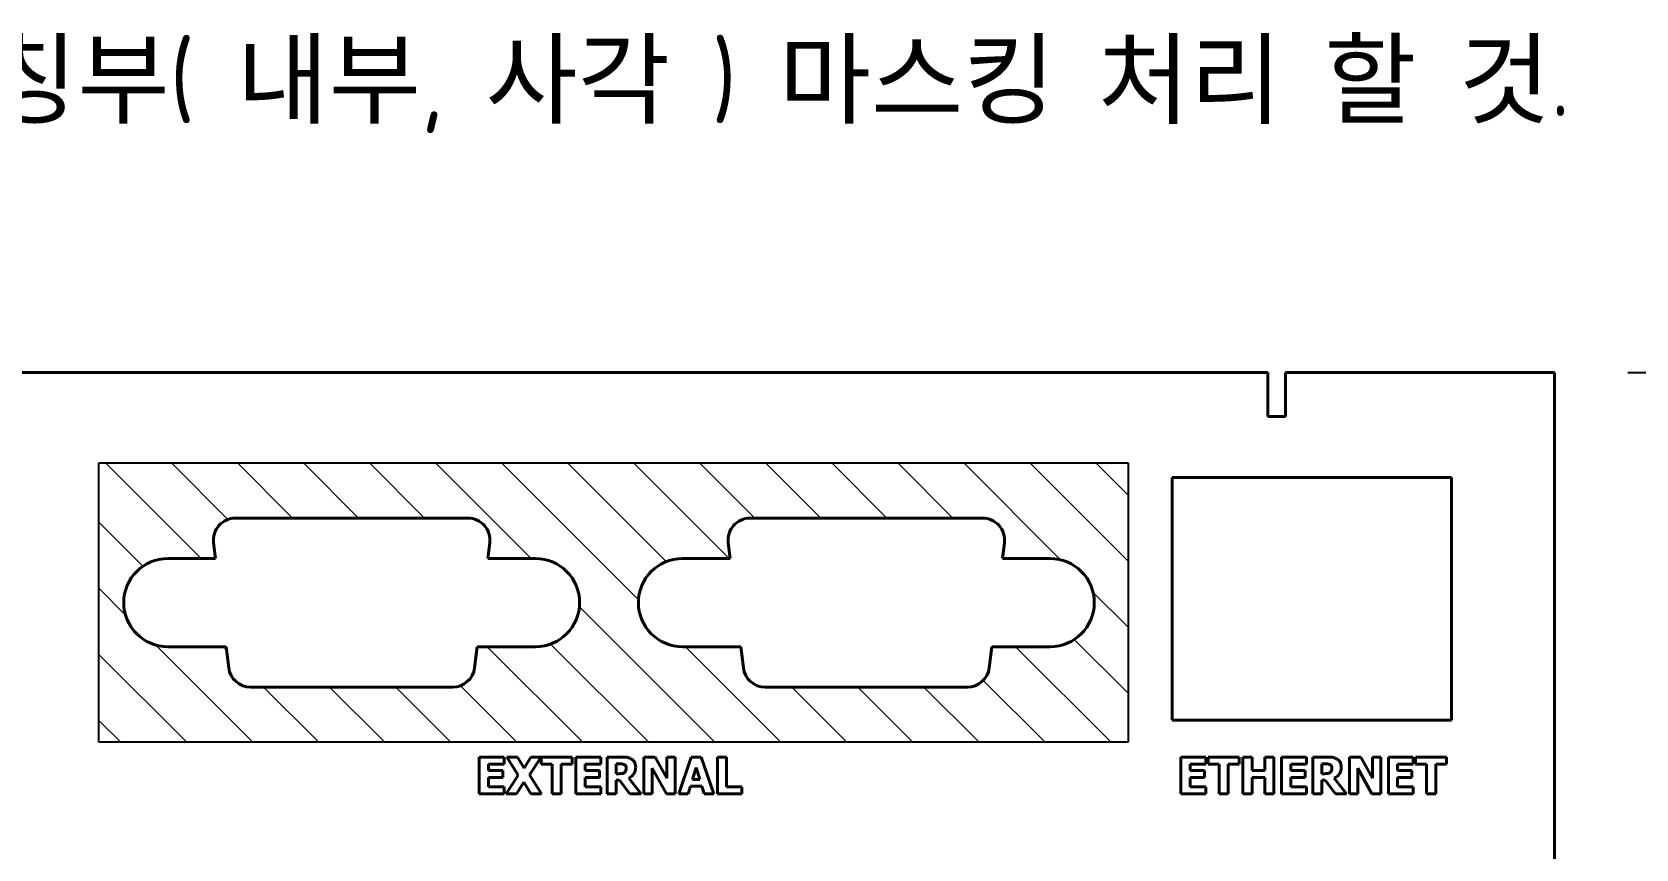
# Model space of a CAD drawing. Header units: millimetres. Extents: x 0 to 1188, y 0 to 840.
# Drawn here: x 650.4 to 759.4, y 548.7 to 604.2 of the extents above; entities that cross this region are included whole.
import ezdxf

# ---------------------------------------------------------------- set-up
doc = ezdxf.new("R2010")
doc.units = ezdxf.units.MM
doc.header["$LTSCALE"] = 2
for name, color, linetype, lineweight in [('가시적인 것(ISO)', 3, 'Continuous', 40), ('기호(ISO)', 5, 'Continuous', 25), ('스케치 형상(ISO)', 3, 'Continuous', 25), ('치수(ISO)', 2, 'Continuous', 25), ('해치(ISO)', 7, 'Continuous', 18)]:
    doc.layers.add(name, color=color, linetype=linetype, lineweight=lineweight)
doc.styles.add('치수 텍스트_PSTEK_POSCO', font='isocp.shx')
doc.dimstyles.new('치수_PSTEK_POSCO', dxfattribs={"dimscale": 2, "dimtxt": 2.5, "dimasz": 2.5, "dimexe": 2, "dimexo": 2.5, "dimgap": 1, "dimtad": 1, "dimrnd": 1e-08, "dimdsep": 46, "dimtxsty": '치수 텍스트_PSTEK_POSCO', "dimcen": 0.09, "dimdle": 10, "dimclrd": 7, "dimclre": 7, "dimclrt": 2, "dimadec": 1, "dimazin": 2, "dimtfac": 1, "dimtmove": 0, "dimatfit": 3, "dimfxl": 0, "dimtolj": 1, "dimlwd": -1, "dimlwe": -1, "dimarcsym": 0})
doc.dimstyles.new('치수_PSTEK_POSCO$7', dxfattribs={"dimscale": 2, "dimtxt": 2.5, "dimasz": 2.5, "dimexe": 2, "dimexo": 2.5, "dimgap": 1, "dimtad": 1, "dimrnd": 1e-08, "dimdsep": 46, "dimtxsty": '치수 텍스트_PSTEK_POSCO', "dimcen": 0.09, "dimdle": 10, "dimclrd": 7, "dimclre": 7, "dimclrt": 2, "dimadec": 1, "dimazin": 2, "dimtfac": 1, "dimtmove": 0, "dimatfit": 3, "dimfxl": 0, "dimtolj": 1, "dimlwd": -1, "dimlwe": -1, "dimarcsym": 0})

# ---------------------------------------------------------------- blocks, each defined once
blk = doc.blocks.new('*D51')
at = {"layer": 'Defpoints', "color": 0}
for p in [(753.9, 581.09), (811.39, 581.09), (753.9, 494.39)]:
    blk.add_point(p, dxfattribs=at)
at = {"layer": '치수(ISO)', "color": 7}
for p, q in [((758.9, 581.09), (815.39, 581.09)), ((811.39, 499.39), (811.39, 576.09)), ((758.9, 494.39), (815.39, 494.39))]:
    blk.add_line(p, q, dxfattribs=at)
for points in [[(810.56, 576.09), (812.22, 576.09), (811.39, 581.09)], [(810.56, 499.39), (812.22, 499.39), (811.39, 494.39)]]:
    blk.add_solid(points, dxfattribs=at)
at = {"layer": '치수(ISO)', "color": 2, "insert": (806.89, 532.49), "char_height": 5, "attachment_point": 4, "rotation": 90, "style": '치수 텍스트_PSTEK_POSCO'}
blk.add_mtext('\\A1;86.7', dxfattribs=at)

msp = doc.modelspace()

# ---------------------------------------------------------------- hatches: boundary and pattern name
at = {"layer": '해치(ISO)'}
h = msp.add_hatch(dxfattribs=at)
h.set_pattern_fill('ANSI31', color=1, scale=25.4, angle=-90, style=0)
h.set_pattern_definition([(315, (0, 0), (2.245064, 2.245064), [])])
edge = h.paths.add_edge_path(flags=0)
edge.add_line((694.604, 568.442), (697.839, 568.442))
edge.add_line((697.839, 568.442), (697.709, 569.51))
edge.add_arc((699.198, 569.692), 1.5, 90, 186.94098, ccw=False)
edge.add_line((699.198, 571.192), (715.01, 571.192))
edge.add_arc((715.01, 569.692), 1.5, -6.94098, 90, ccw=False)
edge.add_line((716.499, 569.51), (716.369, 568.442))
edge.add_line((716.369, 568.442), (719.604, 568.442))
edge.add_arc((719.604, 565.442), 3, -90, 90, ccw=False)
edge.add_line((719.604, 562.442), (715.639, 562.442))
edge.add_line((715.639, 562.442), (715.464, 561.01))
edge.add_arc((713.975, 561.192), 1.5, 270, 353.05902, ccw=False)
edge.add_line((713.975, 559.692), (700.232, 559.692))
edge.add_arc((700.232, 561.192), 1.5, 186.94098, 270, ccw=False)
edge.add_line((698.743, 561.01), (698.569, 562.442))
edge.add_line((698.569, 562.442), (694.604, 562.442))
edge.add_arc((694.604, 565.442), 3, 90, 270, ccw=False)
edge = h.paths.add_edge_path(flags=0)
edge.add_line((663.569, 562.442), (659.604, 562.442))
edge.add_arc((659.604, 565.442), 3, 90, 270, ccw=False)
edge.add_line((659.604, 568.442), (662.839, 568.442))
edge.add_line((662.839, 568.442), (662.709, 569.51))
edge.add_arc((664.198, 569.692), 1.5, 90, 186.94098, ccw=False)
edge.add_line((664.198, 571.192), (680.01, 571.192))
edge.add_arc((680.01, 569.692), 1.5, -6.94098, 90, ccw=False)
edge.add_line((681.499, 569.51), (681.369, 568.442))
edge.add_line((681.369, 568.442), (684.604, 568.442))
edge.add_arc((684.604, 565.442), 3, -90, 90, ccw=False)
edge.add_line((684.604, 562.442), (680.639, 562.442))
edge.add_line((680.639, 562.442), (680.464, 561.01))
edge.add_arc((678.975, 561.192), 1.5, 270, 353.05902, ccw=False)
edge.add_line((678.975, 559.692), (665.232, 559.692))
edge.add_arc((665.232, 561.192), 1.5, 186.94098, 270, ccw=False)
edge.add_line((663.743, 561.01), (663.569, 562.442))
h.paths.add_polyline_path([(724.904, 574.942), (724.904, 555.942), (654.904, 555.942), (654.904, 574.942)])

# ---------------------------------------------------------------- linework, layer by layer
at = {"layer": '가시적인 것(ISO)'}
for p, q in [((566.404, 581.092), (734.404, 581.092)), ((734.404, 578.692), (734.404, 581.092)), ((735.604, 581.092), (751.504, 581.092)), ((735.604, 581.092), (735.604, 578.092)), ((751.504, 581.092), (753.904, 581.092)), ((753.904, 496.862), (753.904, 581.092)), ((734.404, 578.092), (734.404, 578.692)), ((735.604, 578.092), (734.404, 578.092)), ((727.904, 557.442), (727.904, 573.942)), ((727.904, 573.942), (746.904, 573.942)), ((746.904, 573.942), (746.904, 557.442)), ((664.198, 571.192), (680.01, 571.192)), ((699.198, 571.192), (715.01, 571.192)), ((662.839, 568.442), (662.709, 569.51)), ((681.499, 569.51), (681.369, 568.442)), ((697.839, 568.442), (697.709, 569.51)), ((716.499, 569.51), (716.369, 568.442)), ((659.604, 568.442), (662.839, 568.442)), ((681.369, 568.442), (684.604, 568.442)), ((694.604, 568.442), (697.839, 568.442)), ((716.369, 568.442), (719.604, 568.442)), ((663.569, 562.442), (659.604, 562.442)), ((663.743, 561.01), (663.569, 562.442)), ((680.639, 562.442), (680.464, 561.01)), ((684.604, 562.442), (680.639, 562.442)), ((698.569, 562.442), (694.604, 562.442)), ((698.743, 561.01), (698.569, 562.442)), ((715.639, 562.442), (715.464, 561.01)), ((719.604, 562.442), (715.639, 562.442)), ((678.975, 559.692), (665.232, 559.692)), ((713.975, 559.692), (700.232, 559.692)), ((746.904, 557.442), (727.904, 557.442)), ((682.475, 554.942), (680.785, 554.942)), ((680.785, 554.942), (680.785, 552.442)), ((681.409, 554.026), (681.409, 554.466)), ((681.409, 554.466), (682.475, 554.466)), ((682.475, 554.466), (682.475, 554.942)), ((683.378, 554.942), (682.653, 554.942)), ((682.653, 554.942), (683.433, 553.7)), ((683.83, 554.186), (683.378, 554.942)), ((684.294, 554.942), (683.83, 554.186)), ((684.205, 553.726), (684.989, 554.942)), ((684.989, 554.942), (684.294, 554.942)), ((687.102, 554.942), (684.995, 554.942)), ((684.995, 554.942), (684.995, 554.466)), ((684.995, 554.466), (685.734, 554.466)), ((685.734, 554.466), (685.734, 552.442)), ((686.362, 552.442), (686.362, 554.466)), ((686.362, 554.466), (687.102, 554.466)), ((687.102, 554.466), (687.102, 554.942)), ((689.049, 554.942), (687.359, 554.942)), ((687.359, 554.942), (687.359, 552.442)), ((687.983, 554.026), (687.983, 554.466)), ((687.983, 554.466), (689.049, 554.466)), ((689.049, 554.466), (689.049, 554.942)), ((690.479, 554.942), (689.474, 554.942)), ((689.474, 554.942), (689.474, 552.442)), ((690.098, 553.809), (690.098, 554.482)), ((690.098, 554.482), (690.309, 554.482)), ((692.74, 554.942), (691.97, 554.942)), ((691.97, 554.942), (691.97, 552.442)), ((692.543, 554.184), (693.508, 552.442)), ((692.543, 552.442), (692.543, 554.184)), ((693.538, 553.509), (692.74, 554.942)), ((694.112, 554.942), (693.538, 554.942)), ((693.538, 554.942), (693.538, 553.509)), ((694.112, 552.442), (694.112, 554.942)), ((695.195, 554.942), (694.351, 552.442)), ((695.88, 554.942), (695.195, 554.942)), ((695.272, 553.406), (695.53, 554.233)), ((695.53, 554.233), (695.785, 553.406)), ((696.725, 552.442), (695.88, 554.942)), ((697.602, 554.942), (696.974, 554.942)), ((696.974, 554.942), (696.974, 552.442)), ((697.602, 552.918), (697.602, 554.942)), ((730.187, 554.942), (728.498, 554.942)), ((728.498, 554.942), (728.498, 552.442)), ((729.122, 554.026), (729.122, 554.466)), ((729.122, 554.466), (730.187, 554.466)), ((730.187, 554.466), (730.187, 554.942)), ((732.461, 554.942), (730.354, 554.942)), ((730.354, 554.942), (730.354, 554.466)), ((730.354, 554.466), (731.093, 554.466)), ((731.093, 554.466), (731.093, 552.442)), ((731.721, 554.466), (732.461, 554.466)), ((731.721, 552.442), (731.721, 554.466)), ((732.461, 554.466), (732.461, 554.942)), ((733.346, 554.942), (732.718, 554.942)), ((732.718, 554.942), (732.718, 552.442)), ((733.346, 554.026), (733.346, 554.942)), ((734.827, 554.942), (734.199, 554.942)), ((734.199, 554.942), (734.199, 554.026)), ((734.827, 552.442), (734.827, 554.942)), ((737.035, 554.942), (735.346, 554.942)), ((735.346, 554.942), (735.346, 552.442)), ((735.969, 554.026), (735.969, 554.466)), ((735.969, 554.466), (737.035, 554.466)), ((737.035, 554.466), (737.035, 554.942)), ((738.465, 554.942), (737.461, 554.942)), ((737.461, 554.942), (737.461, 552.442)), ((738.085, 553.809), (738.085, 554.482)), ((738.085, 554.482), (738.295, 554.482)), ((740.726, 554.942), (739.957, 554.942)), ((739.957, 554.942), (739.957, 552.442)), ((740.53, 554.184), (741.494, 552.442)), ((740.53, 552.442), (740.53, 554.184)), ((741.525, 553.509), (740.726, 554.942)), ((742.098, 554.942), (741.525, 554.942)), ((741.525, 554.942), (741.525, 553.509)), ((742.098, 552.442), (742.098, 554.942)), ((744.296, 554.942), (742.606, 554.942)), ((742.606, 554.942), (742.606, 552.442)), ((743.23, 554.026), (743.23, 554.466)), ((743.23, 554.466), (744.296, 554.466)), ((744.296, 554.466), (744.296, 554.942)), ((746.569, 554.942), (744.462, 554.942)), ((744.462, 554.942), (744.462, 554.466)), ((744.462, 554.466), (745.202, 554.466)), ((745.202, 554.466), (745.202, 552.442)), ((745.83, 552.442), (745.83, 554.466)), ((745.83, 554.466), (746.569, 554.466)), ((746.569, 554.466), (746.569, 554.942)), ((682.392, 554.026), (681.409, 554.026)), ((681.409, 552.918), (681.409, 553.55)), ((681.409, 553.55), (682.392, 553.55)), ((682.392, 553.55), (682.392, 554.026)), ((683.433, 553.7), (682.62, 552.442)), ((683.315, 552.442), (683.808, 553.238)), ((683.808, 553.238), (684.29, 552.442)), ((685.015, 552.442), (684.205, 553.726)), ((688.966, 554.026), (687.983, 554.026)), ((687.983, 553.55), (688.966, 553.55)), ((687.983, 552.918), (687.983, 553.55)), ((688.966, 553.55), (688.966, 554.026)), ((690.278, 553.809), (690.098, 553.809)), ((690.098, 552.442), (690.098, 553.359)), ((690.098, 553.359), (690.325, 553.359)), ((690.325, 553.359), (691.02, 552.442)), ((691.784, 552.442), (690.943, 553.505)), ((695.785, 553.406), (695.272, 553.406)), ((730.104, 554.026), (729.122, 554.026)), ((729.122, 552.918), (729.122, 553.55)), ((729.122, 553.55), (730.104, 553.55)), ((730.104, 553.55), (730.104, 554.026)), ((734.199, 554.026), (733.346, 554.026)), ((733.346, 552.442), (733.346, 553.55)), ((733.346, 553.55), (734.199, 553.55)), ((734.199, 553.55), (734.199, 552.442)), ((736.952, 554.026), (735.969, 554.026)), ((735.969, 553.55), (736.952, 553.55)), ((735.969, 552.918), (735.969, 553.55)), ((736.952, 553.55), (736.952, 554.026)), ((738.265, 553.809), (738.085, 553.809)), ((738.085, 552.442), (738.085, 553.359)), ((738.085, 553.359), (738.311, 553.359)), ((738.311, 553.359), (739.006, 552.442)), ((739.77, 552.442), (738.929, 553.505)), ((744.213, 554.026), (743.23, 554.026)), ((743.23, 553.55), (744.213, 553.55)), ((743.23, 552.918), (743.23, 553.55)), ((744.213, 553.55), (744.213, 554.026)), ((680.785, 552.442), (682.475, 552.442)), ((682.475, 552.918), (681.409, 552.918)), ((682.475, 552.442), (682.475, 552.918)), ((682.62, 552.442), (683.315, 552.442)), ((684.29, 552.442), (685.015, 552.442)), ((685.734, 552.442), (686.362, 552.442)), ((687.359, 552.442), (689.049, 552.442)), ((689.049, 552.918), (687.983, 552.918)), ((689.049, 552.442), (689.049, 552.918)), ((689.474, 552.442), (690.098, 552.442)), ((691.02, 552.442), (691.784, 552.442)), ((691.97, 552.442), (692.543, 552.442)), ((693.508, 552.442), (694.112, 552.442)), ((694.351, 552.442), (694.979, 552.442)), ((694.979, 552.442), (695.137, 552.952)), ((695.137, 552.952), (695.923, 552.952)), ((695.923, 552.952), (696.079, 552.442)), ((696.079, 552.442), (696.725, 552.442)), ((696.974, 552.442), (698.642, 552.442)), ((698.642, 552.918), (697.602, 552.918)), ((698.642, 552.442), (698.642, 552.918)), ((728.498, 552.442), (730.187, 552.442)), ((730.187, 552.918), (729.122, 552.918)), ((730.187, 552.442), (730.187, 552.918)), ((731.093, 552.442), (731.721, 552.442)), ((732.718, 552.442), (733.346, 552.442)), ((734.199, 552.442), (734.827, 552.442)), ((735.346, 552.442), (737.035, 552.442)), ((737.035, 552.918), (735.969, 552.918)), ((737.035, 552.442), (737.035, 552.918)), ((737.461, 552.442), (738.085, 552.442)), ((739.006, 552.442), (739.77, 552.442)), ((739.957, 552.442), (740.53, 552.442)), ((741.494, 552.442), (742.098, 552.442)), ((742.606, 552.442), (744.296, 552.442)), ((744.296, 552.918), (743.23, 552.918)), ((744.296, 552.442), (744.296, 552.918)), ((745.202, 552.442), (745.83, 552.442))]:
    msp.add_line(p, q, dxfattribs=at)
for centre, radius, start, end in [((664.198, 569.692), 1.5, 90, 186.94098), ((680.01, 569.692), 1.5, 353.05902, 90), ((699.198, 569.692), 1.5, 90, 186.94098), ((715.01, 569.692), 1.5, 353.05902, 90), ((659.604, 565.442), 3, 90, 270), ((684.604, 565.442), 3, 270, 90), ((694.604, 565.442), 3, 90, 270), ((719.604, 565.442), 3, 270, 90), ((665.232, 561.192), 1.5, 186.94098, 270), ((678.975, 561.192), 1.5, 270, 353.05902), ((700.232, 561.192), 1.5, 186.94098, 270), ((713.975, 561.192), 1.5, 270, 353.05902)]:
    msp.add_arc(centre, radius, start, end, dxfattribs=at)
for points, knots in [([(690.309, 554.482), (690.369, 554.482), (690.429, 554.481), (690.533, 554.47), (690.577, 554.461), (690.619, 554.443)], [-0.031463485, -0.031463485, -0.031463485, -0.031463485, -0.013516608, -0.013516608, 0, 0, 0, 0]), ([(691.127, 554.808), (691.039, 554.862), (690.944, 554.898), (690.8, 554.923), (690.686, 554.942), (690.479, 554.942)], [-0.21288316, -0.21288316, -0.21288316, -0.21288316, -0.0621121, -0.0621121, 0, 0, 0, 0]), ([(690.619, 554.443), (690.65, 554.43), (690.679, 554.411), (690.718, 554.372), (690.736, 554.349), (690.768, 554.268), (690.775, 554.222), (690.775, 554.176)], [-0.045485566, -0.045485566, -0.045485566, -0.045485566, -0.025927399, -0.025927399, -0.013824327, -0.013824327, 0, 0, 0, 0]), ([(690.775, 554.176), (690.775, 554.14), (690.772, 554.103), (690.758, 554.035), (690.748, 554.009), (690.715, 553.949), (690.688, 553.918), (690.655, 553.892)], [-0.029075789, -0.029075789, -0.029075789, -0.029075789, -0.020533235, -0.020533235, -0.012544973, -0.012544973, 0, 0, 0, 0]), ([(690.943, 553.505), (691.051, 553.558), (691.147, 553.626), (691.311, 553.805), (691.347, 553.884), (691.404, 554.031), (691.419, 554.144), (691.419, 554.255)], [-0.060688655, -0.060688655, -0.060688655, -0.060688655, -0.04721061, -0.04721061, -0.033378314, -0.033378314, 0, 0, 0, 0]), ([(691.419, 554.255), (691.419, 554.325), (691.412, 554.397), (691.377, 554.521), (691.354, 554.573), (691.264, 554.702), (691.202, 554.761), (691.127, 554.808)], [-0.072058419, -0.072058419, -0.072058419, -0.072058419, -0.046927244, -0.046927244, -0.026381775, -0.026381775, 0, 0, 0, 0]), ([(738.295, 554.482), (738.355, 554.482), (738.415, 554.481), (738.519, 554.47), (738.564, 554.461), (738.605, 554.443)], [-0.031463485, -0.031463485, -0.031463485, -0.031463485, -0.013516608, -0.013516608, 0, 0, 0, 0]), ([(739.114, 554.808), (739.026, 554.862), (738.93, 554.898), (738.786, 554.923), (738.672, 554.942), (738.465, 554.942)], [-0.21288316, -0.21288316, -0.21288316, -0.21288316, -0.0621121, -0.0621121, 0, 0, 0, 0]), ([(738.605, 554.443), (738.636, 554.43), (738.665, 554.411), (738.704, 554.372), (738.723, 554.349), (738.755, 554.268), (738.761, 554.222), (738.761, 554.176)], [-0.045485566, -0.045485566, -0.045485566, -0.045485566, -0.025927399, -0.025927399, -0.013824327, -0.013824327, 0, 0, 0, 0]), ([(738.761, 554.176), (738.761, 554.14), (738.759, 554.103), (738.745, 554.035), (738.735, 554.009), (738.702, 553.949), (738.674, 553.918), (738.642, 553.892)], [-0.029075789, -0.029075789, -0.029075789, -0.029075789, -0.020533235, -0.020533235, -0.012544973, -0.012544973, 0, 0, 0, 0]), ([(738.929, 553.505), (739.037, 553.558), (739.134, 553.626), (739.297, 553.805), (739.333, 553.884), (739.391, 554.031), (739.405, 554.144), (739.405, 554.255)], [-0.060688655, -0.060688655, -0.060688655, -0.060688655, -0.04721061, -0.04721061, -0.033378314, -0.033378314, 0, 0, 0, 0]), ([(739.405, 554.255), (739.405, 554.325), (739.398, 554.397), (739.364, 554.521), (739.34, 554.573), (739.251, 554.702), (739.188, 554.761), (739.114, 554.808)], [-0.072058419, -0.072058419, -0.072058419, -0.072058419, -0.046927244, -0.046927244, -0.026381775, -0.026381775, 0, 0, 0, 0]), ([(690.655, 553.892), (690.634, 553.875), (690.61, 553.861), (690.548, 553.834), (690.514, 553.828), (690.429, 553.813), (690.35, 553.809), (690.278, 553.809)], [-0.028582416, -0.028582416, -0.028582416, -0.028582416, -0.025749651, -0.025749651, -0.021548603, -0.021548603, 0, 0, 0, 0]), ([(738.642, 553.892), (738.62, 553.875), (738.597, 553.861), (738.534, 553.834), (738.501, 553.828), (738.416, 553.813), (738.337, 553.809), (738.265, 553.809)], [-0.028582416, -0.028582416, -0.028582416, -0.028582416, -0.025749651, -0.025749651, -0.021548603, -0.021548603, 0, 0, 0, 0])]:
    msp.add_open_spline(points, degree=3, knots=knots, dxfattribs=at)
at = {"layer": '스케치 형상(ISO)', "color": 1}
for p, q in [((654.904, 574.942), (724.904, 574.942)), ((654.904, 555.942), (654.904, 574.942)), ((724.904, 574.942), (724.904, 555.942)), ((724.904, 555.942), (654.904, 555.942))]:
    msp.add_line(p, q, dxfattribs=at)

# ---------------------------------------------------------------- texts
at = {"layer": '기호(ISO)', "color": 2, "insert": (640.909, 600.454), "char_height": 5, "width": 131.65673, "attachment_point": 4, "style": '치수 텍스트_PSTEK_POSCO'}
msp.add_mtext('{\\fISOCP|b0|i0;\\H5.0000;해칭부( 내부, 사각 ) 마스킹 처리 할 것.}', dxfattribs=at)

# ---------------------------------------------------------------- dimensions: what is measured, and where the dimension line sits
at = {"layer": '치수(ISO)', "color": 7}
dim = msp.add_linear_dim(base=(811.39, 581.092), p1=(753.904, 494.392), p2=(753.904, 581.092), angle=90, dimstyle='치수_PSTEK_POSCO', override={"dimdec": 2, "dimtp": 0, "dimtm": 0, "dimtdec": 2, "dimtofl": 0, "dimatfit": 1}, dxfattribs=at)
dim.commit()
dim.dimension.update_dxf_attribs({"geometry": '*D51', "text_midpoint": (811.39, 537.742), "dimtype": 160})

# ---------------------------------------------------------------- leaders
at = {"layer": '기호(ISO)', "color": 7, "annotation_type": 0, "has_hookline": 1, "hookline_direction": 0, "text_width": 117.595}
msp.add_leader([(620.264, 573.355), (633.909, 600.454), (638.909, 600.454)], dimstyle='치수_PSTEK_POSCO$7', override={"dimtad": 0}, dxfattribs=at)

doc.saveas('drawing.dxf')
